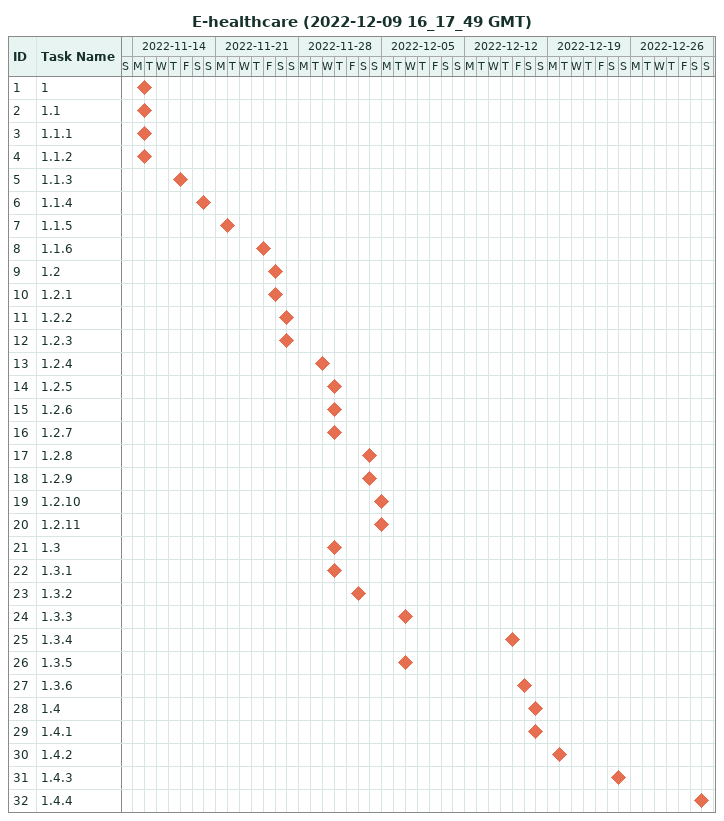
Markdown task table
E-healthcare (2022-12-09 16_17_49 GMT)

| ID | Task | Start | Finish |
|---|---|---|---|
| 1 | 1 (milestone) | 2022-11-15 | 2022-11-15 |
| 2 | 1.1 (milestone) | 2022-11-15 | 2022-11-15 |
| 3 | 1.1.1 (milestone) | 2022-11-15 | 2022-11-15 |
| 4 | 1.1.2 (milestone) | 2022-11-15 | 2022-11-15 |
| 5 | 1.1.3 (milestone) | 2022-11-18 | 2022-11-18 |
| 6 | 1.1.4 (milestone) | 2022-11-20 | 2022-11-20 |
| 7 | 1.1.5 (milestone) | 2022-11-22 | 2022-11-22 |
| 8 | 1.1.6 (milestone) | 2022-11-25 | 2022-11-25 |
| 9 | 1.2 (milestone) | 2022-11-26 | 2022-11-26 |
| 10 | 1.2.1 (milestone) | 2022-11-26 | 2022-11-26 |
| 11 | 1.2.2 (milestone) | 2022-11-27 | 2022-11-27 |
| 12 | 1.2.3 (milestone) | 2022-11-27 | 2022-11-27 |
| 13 | 1.2.4 (milestone) | 2022-11-30 | 2022-11-30 |
| 14 | 1.2.5 (milestone) | 2022-12-01 | 2022-12-01 |
| 15 | 1.2.6 (milestone) | 2022-12-01 | 2022-12-01 |
| 16 | 1.2.7 (milestone) | 2022-12-01 | 2022-12-01 |
| 17 | 1.2.8 (milestone) | 2022-12-04 | 2022-12-04 |
| 18 | 1.2.9 (milestone) | 2022-12-04 | 2022-12-04 |
| 19 | 1.2.10 (milestone) | 2022-12-05 | 2022-12-05 |
| 20 | 1.2.11 (milestone) | 2022-12-05 | 2022-12-05 |
| 21 | 1.3 (milestone) | 2022-12-01 | 2022-12-01 |
| 22 | 1.3.1 (milestone) | 2022-12-01 | 2022-12-01 |
| 23 | 1.3.2 (milestone) | 2022-12-03 | 2022-12-03 |
| 24 | 1.3.3 (milestone) | 2022-12-07 | 2022-12-07 |
| 25 | 1.3.4 (milestone) | 2022-12-16 | 2022-12-16 |
| 26 | 1.3.5 (milestone) | 2022-12-07 | 2022-12-07 |
| 27 | 1.3.6 (milestone) | 2022-12-17 | 2022-12-17 |
| 28 | 1.4 (milestone) | 2022-12-18 | 2022-12-18 |
| 29 | 1.4.1 (milestone) | 2022-12-18 | 2022-12-18 |
| 30 | 1.4.2 (milestone) | 2022-12-20 | 2022-12-20 |
| 31 | 1.4.3 (milestone) | 2022-12-25 | 2022-12-25 |
| 32 | 1.4.4 (milestone) | 2023-01-01 | 2023-01-01 |
